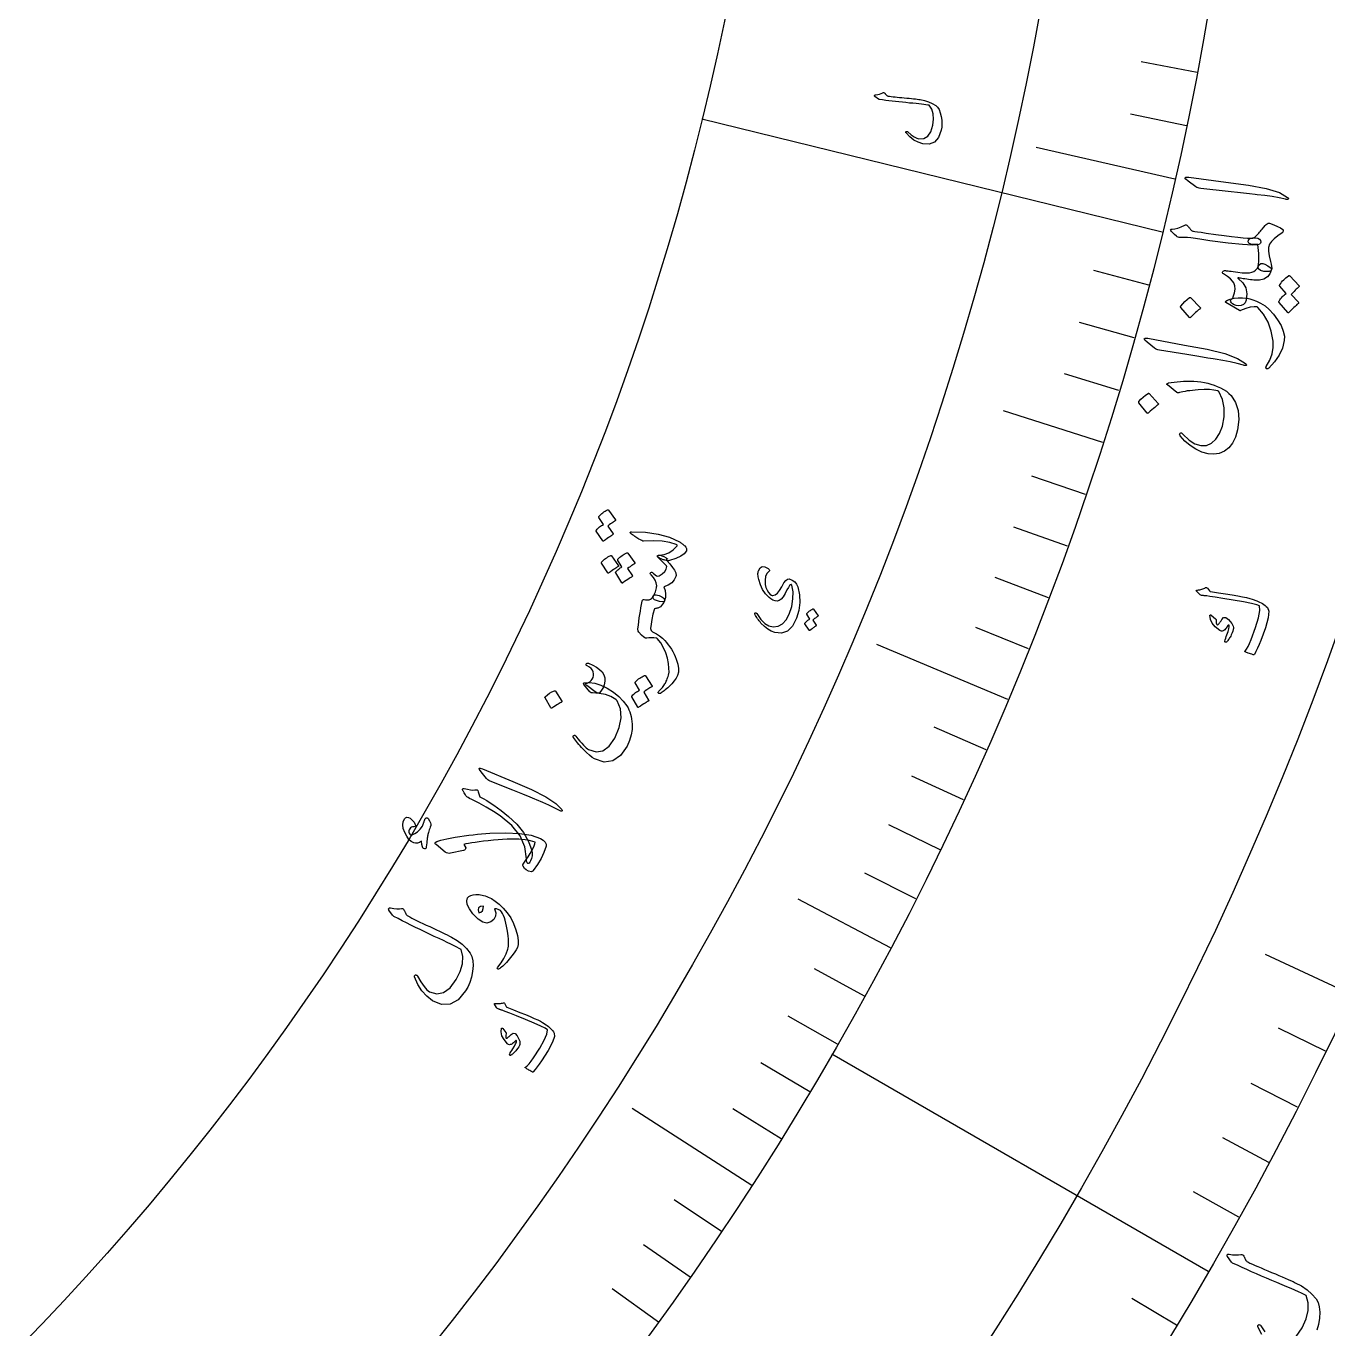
# Model space of a CAD drawing. Header units: millimetres. Extents: x -68 to 68, y -68 to 87.
# Drawn here: x 32.71 to 54.95, y -31.52 to -9.26 of the extents above; entities that cross this region are included whole.
import ezdxf

# ---------------------------------------------------------------- set-up
doc = ezdxf.new("R2010")
doc.units = ezdxf.units.MM
for name, color, linetype in [('ENGRAVE', 7, 'Continuous'), ('ENGRAVE_FINE', 8, 'Continuous'), ('TEXT', 5, 'Continuous')]:
    doc.layers.add(name, color=color, linetype=linetype)

msp = doc.modelspace()

# ---------------------------------------------------------------- linework, layer by layer
at = {"layer": 'ENGRAVE'}
for points in [[(52.1166, -12.7876), (44.25, -10.8574)], [(52.331, -11.88), (49.9613, -11.342)], [(51.1009, -16.3817), (49.404, -15.8377)], [(49.4796, -20.7711), (47.239, -19.8305)], [(47.4763, -25.0133), (45.8997, -24.1827)], [(55.3641, -25.8167), (53.8836, -25.1263)], [(52.9033, -30.5437), (46.4731, -26.8313)], [(45.1039, -29.0741), (43.0615, -27.7575)]]:
    msp.add_lwpolyline(points, dxfattribs=at)
for radius in [66.15, 66.15, 64.3781, 61.0875, 61.0875, 58.4888, 53.6625, 53.6625, 50.8275, 45.5625, 45.5625]:
    msp.add_circle((0, 0), radius, dxfattribs=at)
at = {"layer": 'ENGRAVE_FINE'}
for points in [[(52.7119, -10.0557), (51.7571, -9.8736)], [(52.5294, -10.9692), (51.5779, -10.7706)], [(51.8864, -13.6919), (50.9466, -13.4439)], [(51.6403, -14.5925), (50.705, -14.3282)], [(51.3785, -15.4892), (50.4479, -15.2086)], [(50.8077, -17.2696), (49.8874, -16.9568)], [(50.4989, -18.1529), (49.5842, -17.8241)], [(50.1745, -19.031), (49.2657, -18.6863)], [(49.8347, -19.9039), (48.9321, -19.5433)], [(49.1091, -21.6324), (48.2196, -21.2406)], [(48.7234, -22.4876), (47.8409, -22.0802)], [(48.3227, -23.3363), (47.4474, -22.9136)], [(47.9069, -24.1783), (47.0392, -23.7403)], [(47.0309, -25.841), (46.179, -25.373)], [(46.5708, -26.6613), (45.7273, -26.1783)], [(54.9051, -26.779), (54.1043, -26.3884)], [(46.0962, -27.4737), (45.2613, -26.976)], [(54.4294, -27.7331), (53.6355, -27.3286)], [(45.6072, -28.278), (44.7811, -27.7658)], [(53.9371, -28.6788), (53.1504, -28.2605)], [(44.5865, -29.8615), (43.7789, -29.3206)], [(53.4283, -29.6158), (52.649, -29.1838)], [(44.0551, -30.6401), (43.2571, -30.0851)], [(43.5098, -31.4096), (42.7217, -30.8407)], [(52.3622, -31.4624), (51.5985, -31.0035)]]:
    msp.add_lwpolyline(points, dxfattribs=at)
at = {"layer": 'TEXT'}
for points in [[(47.2101, -10.4694), (47.2061, -10.4658), (47.2036, -10.4618), (47.2025, -10.4573), (47.2029, -10.4525), (47.2048, -10.4479), (47.2082, -10.4444), (47.2131, -10.4421), (47.2195, -10.4408), (47.2567, -10.4347), (47.2894, -10.4267), (47.3176, -10.4167), (47.3414, -10.4047), (47.3497, -10.4014), (47.3584, -10.4019), (47.3675, -10.4061), (47.3768, -10.414), (47.3812, -10.4187), (47.3853, -10.4232), (47.3894, -10.4275), (47.3933, -10.4315), (47.3969, -10.4353), (47.4003, -10.4388), (47.4032, -10.4421), (47.4059, -10.445), (47.4108, -10.4502), (47.4171, -10.4544), (47.4247, -10.4579), (47.4337, -10.4604), (47.4598, -10.4643), (47.4884, -10.4682), (47.5194, -10.4721), (47.5528, -10.4759), (47.5887, -10.4797), (47.627, -10.4837), (47.6677, -10.4878), (47.7108, -10.4921), (47.7539, -10.4957), (47.7944, -10.4994), (47.8323, -10.5032), (47.8675, -10.5071), (47.9001, -10.511), (47.9303, -10.5149), (47.9581, -10.5187), (47.9835, -10.5224), (48.0579, -10.5367), (48.1266, -10.5581), (48.1897, -10.5867), (48.2471, -10.6225), (48.2789, -10.6522), (48.3052, -10.693), (48.3262, -10.7451), (48.3417, -10.8083), (48.3511, -10.8753), (48.3545, -10.9371), (48.3518, -10.9935), (48.3429, -11.0447), (48.2966, -11.1672), (48.2283, -11.2467), (48.1382, -11.283), (48.0264, -11.2765), (47.9479, -11.2512), (47.8744, -11.2118), (47.806, -11.1585), (47.7425, -11.0913), (47.739, -11.0865), (47.7373, -11.0819), (47.7372, -11.0775), (47.7389, -11.0733), (47.7417, -11.0691), (47.7448, -11.0661), (47.7483, -11.0644), (47.752, -11.0639), (47.7573, -11.0641), (47.7622, -11.0655), (47.7666, -11.0679), (47.7706, -11.0713), (47.8291, -11.1207), (47.8801, -11.1573), (47.9238, -11.181), (47.9601, -11.192), (48.0452, -11.1856), (48.1131, -11.1448), (48.1636, -11.0694), (48.1966, -10.9595), (48.2086, -10.8563), (48.2026, -10.7651), (48.1787, -10.6859), (48.1371, -10.6187), (48.1108, -10.6141), (48.08, -10.6094), (48.0447, -10.6046), (48.0047, -10.5996), (47.9601, -10.5946), (47.9108, -10.5895), (47.8566, -10.5845), (47.7977, -10.5795), (47.737, -10.5736), (47.6774, -10.5676), (47.6187, -10.5614), (47.5611, -10.555), (47.5045, -10.5483), (47.449, -10.5413), (47.3945, -10.5339), (47.3411, -10.5261), (47.2892, -10.5207), (47.2835, -10.5192), (47.2783, -10.5172), (47.2736, -10.5147), (47.2694, -10.5117)], [(52.5596, -11.9158), (52.5182, -11.8816), (52.506, -11.859), (52.5232, -11.8478), (52.5696, -11.848), (53.2018, -11.9301), (53.5897, -11.9809), (53.8952, -12.0411), (54.1182, -12.1111), (54.2586, -12.1912), (54.269, -12.2024), (54.274, -12.2114), (54.2734, -12.2181), (54.2674, -12.2226), (54.259, -12.2254), (54.2487, -12.2264), (54.2364, -12.2257), (54.2222, -12.2231), (54.1127, -12.1985), (53.9954, -12.1774), (53.8704, -12.1598), (53.7376, -12.1457), (53.703, -12.1414), (53.6095, -12.1307), (53.457, -12.1135), (53.2455, -12.0898), (52.7757, -12.0405), (52.7511, -12.0362), (52.729, -12.0298), (52.7093, -12.0214), (52.6921, -12.011)], [(52.8684, -12.8009), (53.0309, -12.8235), (53.1755, -12.8428), (53.3023, -12.8587), (53.4112, -12.8712), (53.5021, -12.8803), (53.5749, -12.886), (53.6295, -12.8883), (53.6659, -12.8872), (53.7132, -12.8842), (53.7504, -12.8902), (53.7775, -12.905), (53.7945, -12.9288), (53.8008, -12.9545), (53.7959, -12.9753), (53.78, -12.991), (53.7529, -13.0016), (53.6577, -13.0088), (53.4888, -12.9996), (53.2462, -12.974), (52.9299, -12.9317), (52.7945, -12.9109), (52.6862, -12.895), (52.605, -12.8842), (52.5509, -12.8783), (52.4285, -12.877), (52.4071, -12.8755), (52.3884, -12.8718), (52.3722, -12.8657), (52.3586, -12.8573), (52.3276, -12.8273), (52.3036, -12.804), (52.2867, -12.7874), (52.2768, -12.7773), (52.2633, -12.7584), (52.2601, -12.7446), (52.2674, -12.736), (52.2851, -12.7325), (52.3333, -12.73), (52.3858, -12.7185), (52.4425, -12.6979), (52.5033, -12.6681), (52.5153, -12.6628), (52.5262, -12.6618), (52.536, -12.6652), (52.5448, -12.6729), (52.555, -12.6842), (52.5645, -12.6949), (52.5733, -12.705), (52.5814, -12.7144), (52.5889, -12.7231), (52.5957, -12.7312), (52.6018, -12.7387), (52.6072, -12.7455), (52.6168, -12.7556), (52.6269, -12.7633), (52.6376, -12.7685), (52.649, -12.7713), (52.6745, -12.774), (52.7195, -12.7799), (52.7842, -12.7888), (52.8684, -12.8009)], [(53.5885, -12.9539), (53.5931, -12.9237), (53.6063, -12.9022), (53.628, -12.8895), (53.6583, -12.8854), (53.6732, -12.8838), (53.6889, -12.8774), (53.7054, -12.8662), (53.7227, -12.8502), (53.7323, -12.8398), (53.7429, -12.8283), (53.7547, -12.8157), (53.7675, -12.8021), (53.7811, -12.7873), (53.7951, -12.7713), (53.8096, -12.7541), (53.8246, -12.7356), (53.8525, -12.7011), (53.8757, -12.6742), (53.894, -12.6548), (53.9076, -12.6429), (53.9189, -12.6354), (53.9296, -12.6314), (53.9399, -12.6309), (53.9496, -12.6341), (54.0225, -12.6623), (54.0844, -12.6891), (54.1354, -12.7143), (54.1754, -12.738), (54.1801, -12.7428), (54.1828, -12.7491), (54.1834, -12.757), (54.182, -12.7664), (54.1788, -12.7779), (54.1752, -12.7869), (54.1711, -12.7935), (54.1667, -12.7977), (54.0923, -12.8479), (54.0318, -12.8973), (53.9851, -12.9458), (53.9521, -12.9935), (53.9349, -13.0457), (53.9315, -13.1119), (53.9419, -13.1923), (53.966, -13.2869), (53.9781, -13.3328), (53.9851, -13.3717), (53.9872, -13.4037), (53.9843, -13.4287), (53.9793, -13.4399), (53.9708, -13.4482), (53.9586, -13.4536), (53.9428, -13.4561), (53.8558, -13.4562), (53.796, -13.4423), (53.7634, -13.4143), (53.758, -13.3724), (53.7634, -13.3304), (53.7672, -13.2869), (53.7693, -13.242), (53.7696, -13.1957), (53.7681, -13.1481), (53.7645, -13.0994), (53.7588, -13.0495), (53.751, -12.9985), (53.6796, -12.9969), (53.6287, -12.9889), (53.5983, -12.9746), (53.5885, -12.9539)], [(53.1509, -13.4603), (53.1581, -13.4504), (53.1683, -13.4441), (53.1817, -13.4417), (53.198, -13.443), (53.2093, -13.4443), (53.225, -13.4462), (53.245, -13.4486), (53.2693, -13.4517), (53.2979, -13.4553), (53.3305, -13.4595), (53.3671, -13.4642), (53.4078, -13.4693), (53.4858, -13.4783), (53.5517, -13.4815), (53.6058, -13.4791), (53.6479, -13.4709), (53.6829, -13.4567), (53.7129, -13.4356), (53.7379, -13.4075), (53.758, -13.3724), (53.7784, -13.3401), (53.8037, -13.3227), (53.834, -13.3203), (53.8693, -13.3329), (53.9227, -13.3623), (53.9598, -13.3876), (53.9805, -13.4089), (53.9849, -13.4262), (53.957, -13.4982), (53.9135, -13.5517), (53.8545, -13.5869), (53.7802, -13.6036), (53.7578, -13.6045), (53.734, -13.605), (53.7089, -13.6049), (53.6824, -13.6043), (53.6545, -13.6029), (53.625, -13.6002), (53.594, -13.5962), (53.5615, -13.5911), (53.5299, -13.5857), (53.5019, -13.581), (53.4773, -13.577), (53.4563, -13.5737), (53.439, -13.5711), (53.426, -13.5691), (53.4172, -13.5676), (53.4126, -13.5667), (53.4105, -13.5663), (53.409, -13.5664), (53.4082, -13.5671), (53.4082, -13.5682), (53.409, -13.5699), (53.4109, -13.5722), (53.4137, -13.5751), (53.4176, -13.5786), (53.4952, -13.6524), (53.5432, -13.7385), (53.5615, -13.837), (53.5501, -13.9476), (53.5331, -13.9916), (53.5058, -14.0221), (53.4684, -14.0391), (53.4207, -14.0427), (53.3799, -14.037), (53.3464, -14.0272), (53.3205, -14.0133), (53.3019, -13.9954), (53.2906, -13.9764), (53.2866, -13.9592), (53.2897, -13.944), (53.3001, -13.9307), (53.3123, -13.92), (53.3215, -13.9102), (53.3278, -13.9013), (53.3313, -13.8933), (53.3526, -13.8214), (53.3612, -13.7573), (53.3569, -13.7009), (53.34, -13.6523), (53.3195, -13.6212), (53.2836, -13.5852), (53.2322, -13.5443), (53.1653, -13.4985), (53.1547, -13.4907), (53.1488, -13.4817), (53.1475, -13.4716), (53.1509, -13.4603)], [(54.1255, -13.7071), (54.1231, -13.7032), (54.1224, -13.6982), (54.1232, -13.6924), (54.1256, -13.6855), (54.1412, -13.6628), (54.1575, -13.6411), (54.1746, -13.6205), (54.1923, -13.6009), (54.2111, -13.5821), (54.2309, -13.5642), (54.2519, -13.547), (54.274, -13.5306), (54.2802, -13.5279), (54.2861, -13.5275), (54.2918, -13.5294), (54.2973, -13.5337), (54.4576, -13.7041), (54.4593, -13.7081), (54.458, -13.7131), (54.4539, -13.719), (54.4468, -13.7259), (54.4407, -13.7303), (54.4321, -13.7378), (54.4208, -13.7484), (54.4069, -13.7621), (54.3902, -13.7789), (54.3705, -13.7991), (54.3477, -13.8225), (54.3219, -13.8493), (54.4452, -13.9843), (54.4486, -13.9899), (54.4482, -13.996), (54.4441, -14.0024), (54.4361, -14.0092), (54.4292, -14.0151), (54.4188, -14.0245), (54.4048, -14.0374), (54.3871, -14.0538), (54.3659, -14.0741), (54.3408, -14.0984), (54.312, -14.1268), (54.2794, -14.1594), (54.2746, -14.1624), (54.2704, -14.1632), (54.2668, -14.1617), (54.2637, -14.158), (54.113, -13.9857), (54.1107, -13.9817), (54.11, -13.9768), (54.1108, -13.9709), (54.1133, -13.9641), (54.1256, -13.9445), (54.1388, -13.9259), (54.153, -13.9082), (54.1681, -13.8914), (54.184, -13.8755), (54.2004, -13.8603), (54.2176, -13.8461), (54.2353, -13.8326)], [(52.434, -14.0734), (52.4317, -14.0695), (52.431, -14.0647), (52.4318, -14.059), (52.4343, -14.0524), (52.4668, -14.0097), (52.503, -13.971), (52.5427, -13.9362), (52.5861, -13.9052), (52.5921, -13.9027), (52.5976, -13.9023), (52.6025, -13.9041), (52.6068, -13.908), (52.7662, -14.0749), (52.7696, -14.0805), (52.7692, -14.0863), (52.765, -14.0925), (52.7571, -14.099), (52.7502, -14.1047), (52.7398, -14.1137), (52.7257, -14.126), (52.7081, -14.1417), (52.6868, -14.161), (52.6618, -14.1843), (52.633, -14.2115), (52.6004, -14.2427), (52.5953, -14.2466), (52.5909, -14.2481), (52.5871, -14.247), (52.584, -14.2436)], [(53.9367, -15.1089), (53.9294, -15.1154), (53.9222, -15.1199), (53.9153, -15.1224), (53.9086, -15.1229), (53.9035, -15.122), (53.8988, -15.1195), (53.8945, -15.1154), (53.8908, -15.1097), (53.889, -15.1044), (53.8892, -15.0983), (53.8913, -15.0914), (53.8954, -15.0837), (53.9544, -14.9726), (53.9935, -14.8632), (54.0128, -14.7554), (54.0123, -14.6495), (53.9813, -14.4777), (53.9272, -14.3242), (53.8502, -14.1892), (53.7504, -14.0726), (53.7484, -14.0708), (53.7466, -14.0693), (53.7451, -14.068), (53.7439, -14.0669), (53.7428, -14.066), (53.7416, -14.0653), (53.7404, -14.0647), (53.7392, -14.0643), (53.6866, -14.0592), (53.6217, -14.0679), (53.5445, -14.0905), (53.4548, -14.1268), (53.4496, -14.1276), (53.4452, -14.1277), (53.4417, -14.1269), (53.4391, -14.1254), (53.2027, -13.9854), (53.1953, -13.9749), (53.2053, -13.9627), (53.2329, -13.9487), (53.2781, -13.9329), (53.3445, -13.9163), (53.4152, -13.9078), (53.4901, -13.9074), (53.5693, -13.915), (53.6128, -13.9238), (53.6656, -13.9407), (53.7277, -13.9658), (53.7991, -13.999), (53.8733, -14.0445), (53.9463, -14.107), (54.0182, -14.1867), (54.0888, -14.2835), (54.1477, -14.3836), (54.1864, -14.4762), (54.2049, -14.5612), (54.2032, -14.6384), (54.1708, -14.7671), (54.1155, -14.8886), (54.0375, -15.0026), (53.9367, -15.1089)], [(51.8594, -14.6664), (51.8198, -14.6301), (51.8089, -14.6068), (51.8266, -14.5965), (51.873, -14.5992), (52.5, -14.7144), (52.8847, -14.7856), (53.1866, -14.8617), (53.4056, -14.9434), (53.5415, -15.0308), (53.5513, -15.0425), (53.5558, -15.0518), (53.5549, -15.0585), (53.5487, -15.0627), (53.5401, -15.065), (53.5297, -15.0655), (53.5175, -15.0641), (53.5035, -15.0608), (53.3954, -15.0304), (53.2795, -15.0031), (53.1555, -14.979), (53.0236, -14.958), (52.9894, -14.9518), (52.8965, -14.9362), (52.7451, -14.911), (52.5352, -14.8762), (52.0686, -14.8022), (52.0443, -14.7966), (52.0225, -14.7891), (52.0033, -14.7797), (51.9867, -14.7684)], [(52.2249, -15.3625), (52.2729, -15.3543), (52.3226, -15.3472), (52.3739, -15.3412), (52.427, -15.3363), (52.4819, -15.333), (52.539, -15.3316), (52.5983, -15.3321), (52.6596, -15.3346), (52.7202, -15.3389), (52.7794, -15.3459), (52.8374, -15.3556), (52.8942, -15.3678), (52.9498, -15.3828), (53.0044, -15.4005), (53.0581, -15.421), (53.1108, -15.4443), (53.1647, -15.4732), (53.2131, -15.5052), (53.2558, -15.5404), (53.2929, -15.5788), (53.3687, -15.6947), (53.4124, -15.8312), (53.4236, -15.9881), (53.4023, -16.1652), (53.3682, -16.2877), (53.3196, -16.3894), (53.2566, -16.47), (53.1793, -16.5296), (53.0925, -16.5654), (52.9995, -16.5796), (52.9003, -16.5723), (52.795, -16.5436), (52.689, -16.4949), (52.5923, -16.4319), (52.5048, -16.3546), (52.4264, -16.2632), (52.4183, -16.25), (52.415, -16.2387), (52.4166, -16.2293), (52.423, -16.2216), (52.4333, -16.2159), (52.4448, -16.2169), (52.4576, -16.2248), (52.4717, -16.2394), (52.5755, -16.3386), (52.6766, -16.4032), (52.7753, -16.4333), (52.8716, -16.4285), (52.9588, -16.3921), (53.0337, -16.3253), (53.096, -16.2283), (53.1455, -16.1011), (53.1776, -15.9389), (53.1784, -15.7863), (53.1479, -15.6433), (53.0861, -15.5102), (53.0835, -15.5071), (53.0792, -15.5041), (53.073, -15.5013), (53.0652, -15.4987), (53.0018, -15.4841), (52.9254, -15.4761), (52.8359, -15.4746), (52.7333, -15.4797), (52.6811, -15.4842), (52.6323, -15.4891), (52.587, -15.4942), (52.5451, -15.4996), (52.5068, -15.5056), (52.4721, -15.5123), (52.4411, -15.5197), (52.4138, -15.5278), (52.3998, -15.5314), (52.3876, -15.5321), (52.3772, -15.53), (52.3687, -15.5252), (52.2066, -15.3971), (52.1979, -15.387), (52.1981, -15.3779), (52.2071, -15.3697), (52.2249, -15.3625)], [(51.7175, -15.7029), (51.7153, -15.699), (51.7147, -15.6941), (51.7158, -15.6885), (51.7184, -15.682), (51.7522, -15.6407), (51.7896, -15.6033), (51.8304, -15.57), (51.8747, -15.5406), (51.8808, -15.5383), (51.8863, -15.5381), (51.8911, -15.54), (51.8953, -15.5441), (52.0493, -15.7156), (52.0525, -15.7212), (52.052, -15.7271), (52.0476, -15.7331), (52.0395, -15.7393), (52.0324, -15.7447), (52.0217, -15.7533), (52.0073, -15.7651), (51.9892, -15.7801), (51.9673, -15.7986), (51.9416, -15.821), (51.9119, -15.8471), (51.8784, -15.877), (51.8732, -15.8808), (51.8687, -15.8821), (51.865, -15.8809), (51.862, -15.8773)], [(42.4899, -17.661), (42.4884, -17.6573), (42.4883, -17.6531), (42.4897, -17.6482), (42.4926, -17.6428), (42.5088, -17.6257), (42.5255, -17.6097), (42.5427, -17.5945), (42.5605, -17.5804), (42.5789, -17.5671), (42.5983, -17.5546), (42.6186, -17.543), (42.6397, -17.5321), (42.6454, -17.5307), (42.6506, -17.5312), (42.6553, -17.5336), (42.6596, -17.5379), (42.7792, -17.7035), (42.7802, -17.7071), (42.7786, -17.7111), (42.7743, -17.7156), (42.7673, -17.7204), (42.7615, -17.7233), (42.7531, -17.7285), (42.7421, -17.7359), (42.7284, -17.7456), (42.7119, -17.7575), (42.6924, -17.7719), (42.6699, -17.7886), (42.6443, -17.8076), (42.7359, -17.9383), (42.7382, -17.9436), (42.7371, -17.9486), (42.7328, -17.9535), (42.7251, -17.9582), (42.7184, -17.9622), (42.7082, -17.9687), (42.6945, -17.9777), (42.6773, -17.9892), (42.6564, -18.0034), (42.6318, -18.0205), (42.6034, -18.0406), (42.5713, -18.0637), (42.5668, -18.0656), (42.563, -18.0656), (42.56, -18.0639), (42.5578, -18.0604), (42.4468, -17.8945), (42.4452, -17.8908), (42.4451, -17.8865), (42.4466, -17.8817), (42.4495, -17.8762), (42.4625, -17.8614), (42.4761, -17.8475), (42.4905, -17.8345), (42.5056, -17.8223), (42.5213, -17.811), (42.5374, -17.8005), (42.5539, -17.7908), (42.5709, -17.7818)], [(43.0493, -17.9057), (43.2904, -17.9135), (43.5077, -17.9445), (43.7014, -17.9993), (43.8712, -18.0782), (43.8824, -18.0845), (43.8938, -18.0916), (43.9053, -18.0995), (43.9169, -18.1083), (43.9284, -18.1176), (43.9396, -18.1273), (43.9506, -18.1374), (43.9612, -18.1478), (43.9786, -18.1686), (43.9887, -18.189), (43.9916, -18.209), (43.9872, -18.2284), (43.9523, -18.2796), (43.8927, -18.3246), (43.8085, -18.3631), (43.6995, -18.3952), (43.6835, -18.3987), (43.6644, -18.3991), (43.6423, -18.3963), (43.6172, -18.3904), (43.6053, -18.3865), (43.5935, -18.3826), (43.582, -18.3785), (43.5706, -18.3744), (43.5594, -18.3701), (43.5486, -18.3655), (43.5381, -18.3605), (43.5278, -18.3552), (43.5106, -18.3445), (43.4993, -18.3345), (43.494, -18.3251), (43.4946, -18.3163), (43.4977, -18.3125), (43.5036, -18.3096), (43.5123, -18.3075), (43.5236, -18.3062), (43.6085, -18.295), (43.688, -18.2646), (43.7621, -18.215), (43.8308, -18.1461), (43.8325, -18.1403), (43.8305, -18.1348), (43.8246, -18.1296), (43.8149, -18.1246), (43.704, -18.0896), (43.5741, -18.0683), (43.4252, -18.0605), (43.2574, -18.0661), (43.2457, -18.0638), (43.2278, -18.0568), (43.2039, -18.0451), (43.1739, -18.0288), (43.1568, -18.0188), (43.1395, -18.008), (43.1221, -17.9964), (43.1047, -17.9839), (43.0872, -17.971), (43.0699, -17.9581), (43.0528, -17.9451), (43.0359, -17.932), (43.0319, -17.9285), (43.0297, -17.9245), (43.0293, -17.92), (43.0306, -17.9151), (43.033, -17.9114), (43.037, -17.9086), (43.0424, -17.9067), (43.0493, -17.9057)], [(42.5361, -18.4416), (42.5345, -18.4379), (42.5345, -18.4336), (42.536, -18.4288), (42.539, -18.4233), (42.5555, -18.4064), (42.5725, -18.3904), (42.5901, -18.3754), (42.6081, -18.3614), (42.6268, -18.3482), (42.6464, -18.3359), (42.6669, -18.3245), (42.6883, -18.3138), (42.6952, -18.3119), (42.7009, -18.3119), (42.7055, -18.3139), (42.709, -18.3178), (42.8258, -18.4859), (42.8271, -18.4908), (42.8253, -18.4956), (42.8205, -18.5003), (42.8126, -18.5049), (42.8059, -18.5089), (42.7956, -18.5154), (42.7818, -18.5243), (42.7644, -18.5357), (42.7433, -18.5498), (42.7185, -18.5668), (42.6898, -18.5868), (42.6574, -18.6098), (42.6524, -18.6125), (42.6484, -18.6132), (42.6453, -18.6118), (42.643, -18.6084)], [(42.8159, -18.3932), (42.8144, -18.3894), (42.8144, -18.3851), (42.8159, -18.3802), (42.8189, -18.3748), (42.8354, -18.3577), (42.8524, -18.3415), (42.8699, -18.3264), (42.8879, -18.3122), (42.9066, -18.2989), (42.9262, -18.2864), (42.9467, -18.2748), (42.9681, -18.264), (42.9738, -18.2626), (42.979, -18.2631), (42.9837, -18.2656), (42.9879, -18.27), (43.1051, -18.4382), (43.106, -18.4419), (43.1043, -18.4459), (43.0999, -18.4504), (43.0928, -18.4552), (43.0881, -18.4584), (43.0807, -18.4633), (43.0706, -18.47), (43.0579, -18.4786), (43.0427, -18.489), (43.0252, -18.5013), (43.0052, -18.5154), (42.9829, -18.5315), (43.0689, -18.6553), (43.0702, -18.6602), (43.0684, -18.665), (43.0636, -18.6697), (43.0556, -18.6743), (43.0489, -18.6784), (43.0386, -18.6849), (43.0247, -18.6939), (43.0073, -18.7054), (42.9861, -18.7196), (42.9612, -18.7367), (42.9325, -18.7569), (42.8999, -18.7799), (42.8953, -18.7818), (42.8916, -18.7819), (42.8886, -18.7801), (42.8864, -18.7765), (42.7799, -18.609), (42.7784, -18.6052), (42.7784, -18.6009), (42.78, -18.596), (42.783, -18.5906), (42.7947, -18.5785), (42.8067, -18.5667), (42.8191, -18.5552), (42.8318, -18.544), (42.8449, -18.5333), (42.8586, -18.5232), (42.8727, -18.5138), (42.8872, -18.5051)], [(43.5053, -18.3085), (43.537, -18.3069), (43.5702, -18.3134), (43.605, -18.328), (43.6413, -18.3508), (43.6552, -18.3614), (43.6622, -18.3689), (43.6626, -18.3732), (43.6562, -18.3744), (43.6455, -18.3748), (43.6402, -18.377), (43.6403, -18.3813), (43.6457, -18.3875), (43.7064, -18.4551), (43.7531, -18.5139), (43.7858, -18.5637), (43.8046, -18.6045), (43.8099, -18.621), (43.8124, -18.6373), (43.8123, -18.6534), (43.8094, -18.6692), (43.7817, -18.7278), (43.7377, -18.7772), (43.6774, -18.8173), (43.6008, -18.8481), (43.623, -18.9108), (43.6325, -18.9717), (43.6295, -19.0306), (43.6138, -19.0874), (43.6, -19.0988), (43.5722, -19.1013), (43.5306, -19.0948), (43.4751, -19.0794), (43.4442, -19.0654), (43.4257, -19.0483), (43.4194, -19.0282), (43.4253, -19.0049), (43.4385, -18.979), (43.4498, -18.9539), (43.4593, -18.9298), (43.467, -18.9066), (43.4729, -18.8845), (43.4772, -18.8637), (43.4798, -18.8443), (43.4807, -18.8262), (43.4736, -18.7765), (43.4554, -18.729), (43.4264, -18.6838), (43.3864, -18.6407), (43.375, -18.629), (43.3698, -18.6186), (43.3708, -18.6097), (43.378, -18.6023), (43.3889, -18.597), (43.3997, -18.5966), (43.4106, -18.6013), (43.4216, -18.611), (43.4518, -18.6383), (43.4784, -18.6553), (43.5014, -18.662), (43.5206, -18.6584), (43.5766, -18.6221), (43.6172, -18.5836), (43.6426, -18.5429), (43.6527, -18.5001), (43.652, -18.497), (43.6502, -18.4928), (43.6474, -18.4875), (43.6434, -18.4812), (43.6322, -18.4685), (43.6042, -18.4403), (43.5595, -18.3967), (43.498, -18.3376), (43.4957, -18.3348), (43.494, -18.331), (43.4931, -18.3262), (43.4928, -18.3206), (43.4941, -18.3163), (43.4967, -18.3129), (43.5004, -18.3103), (43.5053, -18.3085)], [(45.3966, -18.5809), (45.3627, -18.6201), (45.3412, -18.6706), (45.3321, -18.7324), (45.3354, -18.8055), (45.3465, -18.8557), (45.3656, -18.9017), (45.3926, -18.9433), (45.4275, -18.9807), (45.4353, -18.9863), (45.4442, -18.9902), (45.4542, -18.9925), (45.4653, -18.9932), (45.5047, -18.9834), (45.543, -18.9553), (45.5802, -18.9089), (45.6163, -18.8442), (45.6511, -18.78), (45.6841, -18.7365), (45.7153, -18.7138), (45.7449, -18.7118), (45.7969, -18.7316), (45.8386, -18.7605), (45.8699, -18.7987), (45.8908, -18.8462), (45.9188, -18.9816), (45.9247, -19.1162), (45.9085, -19.2501), (45.8702, -19.383), (45.8021, -19.5171), (45.7171, -19.6027), (45.6153, -19.6398), (45.4969, -19.6285), (45.439, -19.6058), (45.3807, -19.5709), (45.3218, -19.5236), (45.2623, -19.4641), (45.2467, -19.4456), (45.2318, -19.4272), (45.2177, -19.4087), (45.2045, -19.3903), (45.192, -19.3719), (45.1802, -19.3532), (45.1691, -19.3343), (45.1587, -19.3152), (45.1551, -19.3058), (45.155, -19.2988), (45.1584, -19.294), (45.1655, -19.2917), (45.1728, -19.2918), (45.1794, -19.2939), (45.1852, -19.2979), (45.1901, -19.3038), (45.2583, -19.4012), (45.3273, -19.4713), (45.3973, -19.514), (45.4682, -19.5293), (45.555, -19.5175), (45.6297, -19.4774), (45.6924, -19.4091), (45.7428, -19.3125), (45.7867, -19.18), (45.8088, -19.0535), (45.8093, -18.9331), (45.7882, -18.819), (45.7855, -18.8116), (45.7814, -18.8075), (45.7759, -18.8068), (45.7691, -18.8095), (45.7521, -18.8248), (45.7307, -18.8546), (45.705, -18.899), (45.6748, -18.9579), (45.6415, -19.0167), (45.6075, -19.058), (45.573, -19.0818), (45.5379, -19.0882), (45.502, -19.0829), (45.467, -19.0709), (45.433, -19.0523), (45.3999, -19.027), (45.34, -18.9651), (45.2909, -18.8936), (45.2525, -18.8125), (45.2248, -18.7219), (45.2191, -18.6985), (45.2148, -18.6763), (45.2121, -18.6554), (45.2109, -18.6358), (45.2112, -18.6175), (45.2127, -18.6005), (45.2155, -18.5849), (45.2196, -18.5706), (45.2466, -18.5192), (45.2835, -18.4961), (45.3305, -18.5012), (45.3876, -18.5345), (45.4012, -18.5477), (45.4073, -18.5598), (45.4058, -18.5709), (45.3966, -18.5809)], [(52.7185, -18.9014), (52.7386, -18.8987), (52.7578, -18.8953), (52.7764, -18.8912), (52.7942, -18.8865), (52.8113, -18.8808), (52.8277, -18.8743), (52.8434, -18.8669), (52.8584, -18.8586), (52.8661, -18.8561), (52.8737, -18.857), (52.8811, -18.8614), (52.8885, -18.8693), (52.9258, -18.9142), (52.93, -18.9188), (52.9336, -18.9223), (52.9368, -18.9247), (52.9394, -18.9261), (53.0766, -18.9462), (53.2003, -18.9651), (53.3105, -18.9829), (53.4072, -18.9995), (53.4902, -19.0151), (53.5595, -19.0297), (53.6149, -19.0434), (53.6566, -19.0562), (53.734, -19.0837), (53.758, -19.0938), (53.7818, -19.1051), (53.8052, -19.1177), (53.8282, -19.1315), (53.851, -19.1466), (53.8733, -19.1631), (53.8952, -19.181), (53.9167, -19.2004), (53.9371, -19.2615), (53.9247, -19.3759), (53.8793, -19.5434), (53.8003, -19.7638), (53.7727, -19.8315), (53.7453, -19.8935), (53.7182, -19.9498), (53.6914, -20.0003), (53.6875, -20.0043), (53.6832, -20.0066), (53.6784, -20.0072), (53.6731, -20.006), (53.6485, -19.9985), (53.6262, -19.9915), (53.6061, -19.985), (53.5884, -19.9789), (53.5727, -19.9734), (53.5588, -19.9682), (53.5469, -19.9633), (53.5368, -19.9588), (53.5313, -19.956), (53.5288, -19.9527), (53.5294, -19.949), (53.5331, -19.9449), (53.5579, -19.9122), (53.5836, -19.8678), (53.6104, -19.8116), (53.638, -19.7436), (53.7132, -19.5378), (53.7618, -19.3732), (53.7841, -19.2498), (53.7805, -19.168), (53.7324, -19.1509), (53.6416, -19.1296), (53.5081, -19.1038), (53.3318, -19.0735), (53.155, -19.0443), (53.021, -19.0226), (52.93, -19.0085), (52.8819, -19.0021), (52.8686, -19.0007), (52.8561, -18.9994), (52.8445, -18.9982), (52.8338, -18.9971), (52.824, -18.9961), (52.8153, -18.9952), (52.8076, -18.9946), (52.801, -18.9941), (52.7869, -18.9921), (52.7743, -18.9879), (52.763, -18.9817), (52.7532, -18.9734), (52.7039, -18.9224), (52.7007, -18.9185), (52.699, -18.9149), (52.6987, -18.9116), (52.6999, -18.9087), (52.7032, -18.9057), (52.7075, -18.9035), (52.7126, -18.9021), (52.7185, -18.9014)], [(43.6157, -19.0832), (43.5997, -19.1157), (43.5824, -19.1435), (43.5636, -19.1666), (43.5435, -19.185), (43.5333, -19.1927), (43.5223, -19.1993), (43.5105, -19.2047), (43.498, -19.209), (43.4848, -19.2126), (43.4712, -19.2158), (43.4572, -19.2186), (43.4426, -19.2211), (43.4167, -19.3147), (43.397, -19.4024), (43.3836, -19.4841), (43.3764, -19.5599), (43.3779, -19.5771), (43.384, -19.5917), (43.3947, -19.6037), (43.4101, -19.613), (43.4746, -19.6485), (43.5311, -19.6855), (43.5797, -19.724), (43.6204, -19.764), (43.6504, -19.7991), (43.6789, -19.8356), (43.7058, -19.8734), (43.7311, -19.9127), (43.7547, -19.9532), (43.7765, -19.9951), (43.7963, -20.0383), (43.8143, -20.0827), (43.8412, -20.1656), (43.8537, -20.2391), (43.8519, -20.3033), (43.8359, -20.3579), (43.8104, -20.4056), (43.7783, -20.4532), (43.7396, -20.5005), (43.6943, -20.5476), (43.6702, -20.5697), (43.6476, -20.5896), (43.6266, -20.6073), (43.607, -20.6227), (43.589, -20.6362), (43.5727, -20.6479), (43.558, -20.6577), (43.5449, -20.6657), (43.5351, -20.6696), (43.5262, -20.6704), (43.5182, -20.6681), (43.511, -20.6625), (43.5064, -20.6552), (43.5062, -20.6473), (43.5103, -20.639), (43.5188, -20.6301), (43.5529, -20.5957), (43.5813, -20.5634), (43.6039, -20.5333), (43.6207, -20.5052), (43.6287, -20.4903), (43.6365, -20.4743), (43.6443, -20.457), (43.652, -20.4386), (43.6595, -20.419), (43.667, -20.3983), (43.6744, -20.3764), (43.6817, -20.3533), (43.6907, -20.3015), (43.6906, -20.2364), (43.6814, -20.1583), (43.663, -20.0671), (43.6349, -19.9728), (43.5967, -19.8852), (43.5484, -19.8044), (43.49, -19.7304), (43.4876, -19.7274), (43.4847, -19.7255), (43.4814, -19.7246), (43.4775, -19.7247), (43.4315, -19.7181), (43.3886, -19.7161), (43.3485, -19.7185), (43.3115, -19.7254), (43.2908, -19.7226), (43.2611, -19.7037), (43.2224, -19.6687), (43.1746, -19.6176), (43.1665, -19.6052), (43.1612, -19.5919), (43.1588, -19.5778), (43.1594, -19.5627), (43.1669, -19.4999), (43.1749, -19.4381), (43.1831, -19.3776), (43.1918, -19.3181), (43.201, -19.2597), (43.211, -19.2019), (43.222, -19.1449), (43.2337, -19.0886), (43.2379, -19.0757), (43.2445, -19.067), (43.2536, -19.0626), (43.2653, -19.0624), (43.2891, -19.0679), (43.3117, -19.0704), (43.3332, -19.0698), (43.3535, -19.0662), (43.3721, -19.0579), (43.3906, -19.0443), (43.409, -19.0252), (43.4272, -19.0007), (43.4387, -18.9898), (43.454, -18.9836), (43.4732, -18.9823), (43.4961, -18.9857), (43.5204, -18.9929), (43.5436, -19.0027), (43.5656, -19.0151), (43.5865, -19.0302), (43.6027, -19.0454), (43.613, -19.0594), (43.6173, -19.072), (43.6157, -19.0832)], [(46.0448, -19.3141), (46.0438, -19.3116), (46.0437, -19.3086), (46.0447, -19.3053), (46.0467, -19.3015), (46.0578, -19.2896), (46.0692, -19.2784), (46.081, -19.2679), (46.093, -19.258), (46.1056, -19.2487), (46.1187, -19.24), (46.1324, -19.2318), (46.1468, -19.2242), (46.1506, -19.2232), (46.1541, -19.2235), (46.1572, -19.2251), (46.16, -19.228), (46.2382, -19.3414), (46.2389, -19.3438), (46.2377, -19.3466), (46.2348, -19.3497), (46.23, -19.3531), (46.2261, -19.3551), (46.2204, -19.3587), (46.213, -19.3639), (46.2037, -19.3706), (46.1925, -19.379), (46.1792, -19.389), (46.164, -19.4007), (46.1466, -19.414), (46.2066, -19.5033), (46.2081, -19.5068), (46.2073, -19.5103), (46.2044, -19.5137), (46.1991, -19.517), (46.1946, -19.5198), (46.1877, -19.5244), (46.1785, -19.5307), (46.1668, -19.5387), (46.1527, -19.5486), (46.136, -19.5606), (46.1168, -19.5747), (46.095, -19.5909), (46.0919, -19.5922), (46.0894, -19.5923), (46.0874, -19.5911), (46.086, -19.5887), (46.0132, -19.4754), (46.0122, -19.4728), (46.0122, -19.4699), (46.0132, -19.4666), (46.0152, -19.4628), (46.0241, -19.4525), (46.0334, -19.4427), (46.0432, -19.4336), (46.0534, -19.4252), (46.0641, -19.4172), (46.075, -19.4099), (46.0862, -19.403), (46.0977, -19.3967)], [(52.9334, -19.3323), (52.9349, -19.3296), (52.937, -19.3275), (52.9397, -19.326), (52.9431, -19.3253), (52.9458, -19.3256), (52.9485, -19.3264), (52.9513, -19.3276), (52.9542, -19.3293), (53.0257, -19.3925), (53.0327, -19.3996), (53.0376, -19.4062), (53.0405, -19.4122), (53.0414, -19.4178), (53.0399, -19.4394), (53.0411, -19.4588), (53.0452, -19.4759), (53.0522, -19.4907), (53.0571, -19.495), (53.0643, -19.4943), (53.0737, -19.4887), (53.0854, -19.4781), (53.0916, -19.4705), (53.0978, -19.4625), (53.1039, -19.4542), (53.1098, -19.4455), (53.1158, -19.4363), (53.1217, -19.4265), (53.1276, -19.4162), (53.1334, -19.4054), (53.1645, -19.3718), (53.2033, -19.3715), (53.2498, -19.4046), (53.3039, -19.4712), (53.3183, -19.4958), (53.3282, -19.5183), (53.3338, -19.5388), (53.3349, -19.5572), (53.3322, -19.576), (53.3248, -19.6007), (53.3128, -19.6312), (53.2961, -19.6676), (53.2872, -19.686), (53.2781, -19.7032), (53.2687, -19.7192), (53.2591, -19.734), (53.2495, -19.7478), (53.2403, -19.7605), (53.2315, -19.7722), (53.223, -19.783), (53.216, -19.789), (53.2092, -19.7926), (53.2026, -19.7938), (53.1962, -19.7926), (53.1903, -19.7894), (53.187, -19.7848), (53.1862, -19.7789), (53.1878, -19.7717), (53.1945, -19.7494), (53.2024, -19.7242), (53.2115, -19.6961), (53.222, -19.6651), (53.2414, -19.6074), (53.2544, -19.5615), (53.2609, -19.5274), (53.2611, -19.5053), (53.2602, -19.5021), (53.2582, -19.4998), (53.2552, -19.4985), (53.2513, -19.4981), (53.2485, -19.4987), (53.2455, -19.5005), (53.2423, -19.5035), (53.2388, -19.5078), (53.2111, -19.5491), (53.1986, -19.5661), (53.1856, -19.5797), (53.172, -19.59), (53.1578, -19.597), (53.1424, -19.6017), (53.1281, -19.6025), (53.1147, -19.5994), (53.1022, -19.5925), (53.0239, -19.5312), (52.9696, -19.4675), (52.9395, -19.4012), (52.9334, -19.3323)], [(42.2769, -20.1645), (42.2832, -20.1552), (42.2914, -20.15), (42.3015, -20.1488), (42.3134, -20.1517), (42.3874, -20.1817), (42.4509, -20.2165), (42.5039, -20.2561), (42.5464, -20.3006), (42.5765, -20.3495), (42.5927, -20.4025), (42.5947, -20.4597), (42.5827, -20.5209), (42.5688, -20.5613), (42.5504, -20.5969), (42.5277, -20.6279), (42.5005, -20.6541), (42.4863, -20.6609), (42.4693, -20.6606), (42.4494, -20.6532), (42.4267, -20.6386), (42.2853, -20.5319), (42.2747, -20.5237), (42.2675, -20.5162), (42.2638, -20.5095), (42.2635, -20.5035), (42.2663, -20.4984), (42.2718, -20.4943), (42.28, -20.4911), (42.2909, -20.489), (42.3159, -20.482), (42.3389, -20.4686), (42.3598, -20.4488), (42.3788, -20.4227), (42.3934, -20.393), (42.4013, -20.3627), (42.4026, -20.3317), (42.3971, -20.3), (42.3837, -20.2685), (42.362, -20.241), (42.3321, -20.2174), (42.294, -20.1977), (42.2829, -20.1909), (42.2763, -20.183), (42.2743, -20.1742), (42.2769, -20.1645)], [(43.1136, -20.4866), (43.1123, -20.4828), (43.1125, -20.4784), (43.1142, -20.4735), (43.1174, -20.468), (43.1348, -20.451), (43.1526, -20.4351), (43.1709, -20.4201), (43.1897, -20.4062), (43.2091, -20.3932), (43.2294, -20.3811), (43.2505, -20.3698), (43.2724, -20.3594), (43.2782, -20.3581), (43.2834, -20.3588), (43.288, -20.3615), (43.292, -20.3661), (43.4016, -20.541), (43.4023, -20.5448), (43.4004, -20.5489), (43.3958, -20.5533), (43.3885, -20.558), (43.3825, -20.5608), (43.3737, -20.5658), (43.3622, -20.573), (43.3478, -20.5825), (43.3304, -20.5942), (43.3099, -20.6082), (43.2862, -20.6246), (43.2593, -20.6433), (43.3429, -20.7812), (43.3448, -20.7867), (43.3435, -20.7919), (43.3388, -20.7967), (43.3307, -20.8013), (43.3238, -20.8052), (43.3131, -20.8115), (43.2988, -20.8203), (43.2807, -20.8315), (43.2588, -20.8453), (43.233, -20.862), (43.2032, -20.8817), (43.1694, -20.9043), (43.1647, -20.906), (43.1609, -20.906), (43.158, -20.9041), (43.156, -20.9004), (43.0552, -20.7255), (43.0538, -20.7216), (43.054, -20.7172), (43.0558, -20.7123), (43.0591, -20.7068), (43.0731, -20.692), (43.0877, -20.6782), (43.103, -20.6653), (43.119, -20.6533), (43.1354, -20.6423), (43.1523, -20.632), (43.1695, -20.6226), (43.1872, -20.614)], [(41.5731, -20.7416), (41.5718, -20.7378), (41.572, -20.7335), (41.5738, -20.7287), (41.577, -20.7234), (41.6126, -20.6923), (41.6507, -20.6651), (41.6912, -20.642), (41.7342, -20.6228), (41.7398, -20.6217), (41.7446, -20.6223), (41.7485, -20.6247), (41.7516, -20.6289), (41.8601, -20.8012), (41.862, -20.8066), (41.8606, -20.8117), (41.856, -20.8163), (41.8479, -20.8205), (41.841, -20.8242), (41.8304, -20.8301), (41.8161, -20.8383), (41.7981, -20.8488), (41.7763, -20.8618), (41.7505, -20.8775), (41.7208, -20.896), (41.6872, -20.9172), (41.6821, -20.9197), (41.678, -20.9202), (41.6749, -20.9187), (41.6729, -20.9151)], [(42.6356, -20.5795), (42.7413, -20.6459), (42.8327, -20.7182), (42.9098, -20.7965), (42.9724, -20.8809), (42.9905, -20.913), (43.0067, -20.9469), (43.0209, -20.9825), (43.033, -21.02), (43.0431, -21.0594), (43.051, -21.1009), (43.0568, -21.1444), (43.0604, -21.19), (43.0588, -21.2834), (43.0438, -21.3771), (43.0154, -21.4711), (42.9735, -21.5653), (42.862, -21.7293), (42.7316, -21.8204), (42.5829, -21.8387), (42.4161, -21.7845), (42.3765, -21.7599), (42.3309, -21.7239), (42.2793, -21.6764), (42.2217, -21.6174), (42.1966, -21.5904), (42.1729, -21.5641), (42.1506, -21.5385), (42.1297, -21.5137), (42.11, -21.4895), (42.0915, -21.4659), (42.0741, -21.4429), (42.0578, -21.4205), (42.0543, -21.4142), (42.0528, -21.4077), (42.0534, -21.4009), (42.056, -21.3939), (42.0591, -21.3894), (42.0632, -21.386), (42.0683, -21.3838), (42.0745, -21.3828), (42.0802, -21.3828), (42.0862, -21.3849), (42.0924, -21.389), (42.0989, -21.3952), (42.1351, -21.4402), (42.1686, -21.4808), (42.1994, -21.5167), (42.2275, -21.5482), (42.2533, -21.5749), (42.2769, -21.5966), (42.2984, -21.6134), (42.3178, -21.6253), (42.4457, -21.6661), (42.5627, -21.6471), (42.6686, -21.568), (42.7632, -21.4286), (42.8393, -21.2495), (42.8714, -21.0834), (42.8599, -20.9308), (42.8047, -20.7917), (42.8014, -20.7864), (42.7967, -20.7808), (42.7905, -20.7748), (42.783, -20.7684), (42.6986, -20.7212), (42.6039, -20.6872), (42.499, -20.6663), (42.3839, -20.6585), (42.3711, -20.6581), (42.3591, -20.6546), (42.348, -20.6481), (42.3377, -20.6385), (42.236, -20.513), (42.2288, -20.503), (42.2269, -20.4952), (42.2302, -20.4897), (42.2387, -20.4865), (42.3258, -20.4798), (42.421, -20.493), (42.5243, -20.5263), (42.6356, -20.5795)], [(40.4804, -22.0075), (40.4534, -21.9686), (40.4485, -21.9464), (40.4658, -21.941), (40.5051, -21.9524), (41.0223, -22.1735), (41.3396, -22.3096), (41.5846, -22.4339), (41.7572, -22.5467), (41.8572, -22.6484), (41.8634, -22.6604), (41.8654, -22.6692), (41.8633, -22.6748), (41.8572, -22.6772), (41.8493, -22.6776), (41.8403, -22.676), (41.8301, -22.6724), (41.8186, -22.6668), (41.7315, -22.6196), (41.637, -22.5736), (41.5351, -22.5288), (41.4256, -22.485), (41.3973, -22.4731), (41.3205, -22.4415), (41.1951, -22.3904), (41.0212, -22.3195), (40.6341, -22.1651), (40.6142, -22.1555), (40.5969, -22.1448), (40.5822, -22.133), (40.5701, -22.12)], [(41.3452, -23.3524), (41.3537, -23.3986), (41.3533, -23.4436), (41.3442, -23.4872), (41.3262, -23.5295), (41.312, -23.5516), (41.299, -23.5657), (41.2872, -23.572), (41.2767, -23.5702), (41.2672, -23.5609), (41.2607, -23.5452), (41.2571, -23.5233), (41.2564, -23.4951), (41.2303, -23.2894), (41.1465, -23.0983), (41.0054, -22.9219), (40.8073, -22.7599), (40.6898, -22.6823), (40.5696, -22.6099), (40.4468, -22.5429), (40.3214, -22.4812), (40.285, -22.4633), (40.2571, -22.4473), (40.2377, -22.4331), (40.2268, -22.4208), (40.2144, -22.4007), (40.2034, -22.3829), (40.1937, -22.3674), (40.1853, -22.3543), (40.1783, -22.3434), (40.1727, -22.3346), (40.1686, -22.3278), (40.166, -22.3232), (40.1636, -22.3155), (40.1629, -22.3087), (40.164, -22.303), (40.1668, -22.2982), (40.1725, -22.2934), (40.1782, -22.2905), (40.1839, -22.2895), (40.1894, -22.2904), (40.2504, -22.3051), (40.3011, -22.314), (40.3416, -22.3173), (40.3719, -22.3149), (40.3938, -22.3124), (40.4113, -22.3168), (40.4243, -22.3281), (40.433, -22.3461), (40.4606, -22.4331), (40.5182, -22.4638), (40.5767, -22.4978), (40.6362, -22.535), (40.6966, -22.5755), (40.7582, -22.6193), (40.8211, -22.6663), (40.8854, -22.7164), (40.9509, -22.7698), (41.0916, -22.9028), (41.2043, -23.0442), (41.2889, -23.1941), (41.3452, -23.3524)], [(39.6217, -22.9215), (39.612, -22.9493), (39.6031, -22.9752), (39.595, -22.9991), (39.5877, -23.0211), (39.5814, -23.041), (39.5762, -23.059), (39.5722, -23.0749), (39.5695, -23.0888), (39.5671, -23.1031), (39.5645, -23.1205), (39.5615, -23.141), (39.5583, -23.1645), (39.5548, -23.1912), (39.5513, -23.221), (39.5478, -23.254), (39.5441, -23.2902), (39.5412, -23.3042), (39.5353, -23.3141), (39.5265, -23.32), (39.5148, -23.322), (39.4931, -23.3145), (39.4772, -23.2901), (39.4669, -23.2488), (39.4622, -23.1905), (39.4252, -23.2112), (39.3911, -23.2233), (39.3602, -23.2269), (39.3322, -23.2219), (39.288, -23.1981), (39.2472, -23.1602), (39.2096, -23.1083), (39.1753, -23.0424), (39.1504, -22.9733), (39.1412, -22.912), (39.1475, -22.8583), (39.1696, -22.8122), (39.1903, -22.7914), (39.2134, -22.7824), (39.2388, -22.7853), (39.2667, -22.8), (39.2936, -22.8213), (39.3164, -22.8441), (39.335, -22.8684), (39.3495, -22.894), (39.3575, -22.9159), (39.3573, -22.9317), (39.3491, -22.9416), (39.3327, -22.9455), (39.3104, -22.9478), (39.2911, -22.9544), (39.275, -22.9654), (39.2619, -22.9807), (39.2513, -22.9987), (39.246, -23.0168), (39.2459, -23.0351), (39.2509, -23.0536), (39.2603, -23.0704), (39.2721, -23.0807), (39.2865, -23.0845), (39.3033, -23.0818), (39.351, -23.0624), (39.396, -23.031), (39.4382, -22.9879), (39.4777, -22.9328), (39.4805, -22.9276), (39.4832, -22.9216), (39.4859, -22.9148), (39.4886, -22.9071), (39.4914, -22.8988), (39.4944, -22.8897), (39.4977, -22.88), (39.5011, -22.8696), (39.505, -22.8585), (39.5085, -22.8483), (39.5115, -22.8392), (39.5141, -22.8312), (39.5165, -22.8241), (39.5188, -22.8179), (39.5211, -22.8127), (39.5233, -22.8084), (39.5287, -22.801), (39.5351, -22.796), (39.5423, -22.7935), (39.5504, -22.7934), (39.5576, -22.7945), (39.5638, -22.7966), (39.569, -22.7998), (39.5733, -22.804), (39.5985, -22.8433), (39.615, -22.876), (39.6227, -22.9021), (39.6217, -22.9215)], [(41.1991, -23.5816), (41.2443, -23.5163), (41.2839, -23.4565), (41.3179, -23.402), (41.3462, -23.3529), (41.3691, -23.3092), (41.3869, -23.2709), (41.3994, -23.2378), (41.4068, -23.2102), (41.2853, -23.1751), (41.1254, -23.158), (40.9273, -23.1584), (40.691, -23.1757), (40.6026, -23.1847), (40.5212, -23.1936), (40.4469, -23.2024), (40.3796, -23.2113), (40.3194, -23.2203), (40.2666, -23.2295), (40.2209, -23.2389), (40.1826, -23.2486), (40.2171, -23.3076), (40.2161, -23.3236), (40.2099, -23.336), (40.1986, -23.3447), (40.1821, -23.3497), (39.9578, -23.3985), (39.9332, -23.4006), (39.9099, -23.3977), (39.8879, -23.3897), (39.8673, -23.3766), (39.7114, -23.2491), (39.7008, -23.2395), (39.6944, -23.2307), (39.6921, -23.2227), (39.694, -23.2156), (39.7234, -23.1944), (39.79, -23.1723), (39.894, -23.149), (40.0352, -23.1245), (40.1146, -23.1118), (40.1926, -23.1003), (40.269, -23.0898), (40.344, -23.0804), (40.4174, -23.0722), (40.4893, -23.0651), (40.5597, -23.0591), (40.6286, -23.0542), (40.9032, -23.0461), (41.1389, -23.0581), (41.3356, -23.0908), (41.493, -23.145), (41.5423, -23.1743), (41.5749, -23.2059), (41.5909, -23.2397), (41.5902, -23.2759), (41.555, -23.3823), (41.5066, -23.4873), (41.4449, -23.5908), (41.3699, -23.6927), (41.3626, -23.7018), (41.3551, -23.7082), (41.3476, -23.7118), (41.34, -23.7128), (41.2916, -23.7021), (41.2523, -23.6831), (41.2221, -23.6556), (41.2009, -23.6198), (41.1961, -23.6067), (41.1941, -23.596), (41.1951, -23.5876), (41.1991, -23.5816)], [(40.3418, -24.4337), (40.2804, -24.3479), (40.2447, -24.2738), (40.2347, -24.2112), (40.2503, -24.1603), (40.2719, -24.1354), (40.3027, -24.1174), (40.3427, -24.1061), (40.3919, -24.1017), (40.419, -24.1016), (40.4456, -24.1032), (40.4719, -24.1066), (40.4978, -24.1117), (40.5236, -24.1183), (40.5498, -24.126), (40.5762, -24.1349), (40.603, -24.145), (40.6593, -24.173), (40.7207, -24.2143), (40.7871, -24.269), (40.8585, -24.3371), (40.9273, -24.4161), (40.9862, -24.5035), (41.035, -24.5991), (41.0737, -24.7032), (41.1009, -24.8046), (41.1146, -24.8888), (41.1148, -24.9559), (41.1018, -25.0058), (41.0777, -25.0502), (41.0463, -25.0989), (41.0074, -25.152), (40.9611, -25.2094), (40.9366, -25.2378), (40.9132, -25.2637), (40.8908, -25.2869), (40.8696, -25.3076), (40.8496, -25.3259), (40.831, -25.3422), (40.8138, -25.3564), (40.798, -25.3687), (40.7871, -25.3749), (40.7775, -25.3778), (40.7693, -25.3775), (40.7624, -25.3739), (40.7578, -25.3668), (40.757, -25.3589), (40.76, -25.3503), (40.7668, -25.341), (40.8213, -25.2693), (40.8679, -25.195), (40.9064, -25.1182), (40.937, -25.0389), (40.9437, -25.0128), (40.9482, -24.9821), (40.9505, -24.9468), (40.9505, -24.9069), (40.9482, -24.8625), (40.9437, -24.8135), (40.9368, -24.76), (40.9277, -24.7019), (40.9169, -24.644), (40.9051, -24.591), (40.8923, -24.5429), (40.8786, -24.4996), (40.8637, -24.4613), (40.8475, -24.4279), (40.8301, -24.3995), (40.8113, -24.3761), (40.7716, -24.3594), (40.741, -24.3488), (40.7194, -24.3443), (40.7069, -24.3458), (40.7298, -24.414), (40.7278, -24.4744), (40.7007, -24.5268), (40.6487, -24.5712), (40.5812, -24.5928), (40.5075, -24.577), (40.4277, -24.524), (40.3418, -24.4337)], [(38.9057, -24.3675), (38.9018, -24.3605), (38.9003, -24.3536), (38.901, -24.3468), (38.9039, -24.3402), (38.9089, -24.3347), (38.9154, -24.3316), (38.9235, -24.3307), (38.9332, -24.3322), (38.9886, -24.3424), (39.0388, -24.3476), (39.0836, -24.3478), (39.1232, -24.343), (39.1365, -24.3426), (39.1486, -24.3476), (39.1592, -24.358), (39.1686, -24.3739), (39.1724, -24.3827), (39.1761, -24.391), (39.1797, -24.3991), (39.1832, -24.4067), (39.1864, -24.4138), (39.1894, -24.4204), (39.192, -24.4265), (39.1943, -24.4321), (39.1987, -24.4417), (39.2054, -24.4509), (39.2145, -24.4595), (39.226, -24.4676), (39.2609, -24.4863), (39.2993, -24.5061), (39.3412, -24.5271), (39.3866, -24.5493), (39.4354, -24.5727), (39.4875, -24.5976), (39.5429, -24.6238), (39.6017, -24.6514), (39.6609, -24.6782), (39.7163, -24.7037), (39.7679, -24.728), (39.8157, -24.7512), (39.8599, -24.773), (39.9007, -24.7936), (39.9381, -24.8129), (39.972, -24.8309), (40.0701, -24.8883), (40.1566, -24.953), (40.2315, -25.025), (40.2946, -25.1044), (40.3247, -25.1623), (40.3415, -25.2334), (40.3448, -25.3177), (40.3347, -25.4151), (40.3141, -25.5149), (40.2875, -25.6041), (40.2548, -25.6828), (40.2163, -25.7508), (40.0882, -25.9008), (39.951, -25.9785), (39.8052, -25.984), (39.6509, -25.9176), (39.5532, -25.8417), (39.4697, -25.7486), (39.4004, -25.6385), (39.3452, -25.5114), (39.3427, -25.5029), (39.3425, -25.4955), (39.3447, -25.4893), (39.3492, -25.4842), (39.3553, -25.4797), (39.3612, -25.4771), (39.367, -25.4764), (39.3725, -25.4776), (39.3798, -25.4807), (39.386, -25.4851), (39.3911, -25.4907), (39.395, -25.4976), (39.4523, -25.597), (39.5056, -25.6746), (39.5551, -25.7304), (39.6007, -25.7644), (39.724, -25.7989), (39.8406, -25.7758), (39.9504, -25.6949), (40.0531, -25.5561), (40.1223, -25.4161), (40.1599, -25.284), (40.1662, -25.1598), (40.1411, -25.0439), (40.1063, -25.0242), (40.0651, -25.0022), (40.0175, -24.9776), (39.9635, -24.9506), (39.903, -24.9211), (39.8357, -24.8892), (39.7617, -24.8549), (39.6809, -24.8182), (39.5981, -24.7795), (39.5169, -24.741), (39.4371, -24.7027), (39.3589, -24.6647), (39.2824, -24.6268), (39.2074, -24.5889), (39.1342, -24.5511), (39.0626, -24.5132), (38.992, -24.4795), (38.9847, -24.4744), (38.9784, -24.4689), (38.973, -24.4631), (38.9685, -24.4568)], [(40.5217, -24.2991), (40.4692, -24.307), (40.4383, -24.3291), (40.4288, -24.3654), (40.4406, -24.416), (40.4774, -24.4027), (40.5031, -24.3788), (40.5179, -24.3442), (40.5217, -24.2991)], [(40.7279, -25.9623), (40.7462, -25.964), (40.764, -25.9649), (40.7812, -25.965), (40.798, -25.9643), (40.8142, -25.9628), (40.8301, -25.9603), (40.8455, -25.9569), (40.8605, -25.9526), (40.8678, -25.9519), (40.8744, -25.9543), (40.8801, -25.9597), (40.885, -25.9681), (40.9091, -26.0154), (40.9118, -26.0203), (40.9144, -26.0241), (40.9167, -26.0269), (40.9187, -26.0287), (41.0363, -26.0741), (41.1421, -26.1158), (41.2363, -26.1537), (41.3186, -26.1879), (41.3891, -26.2184), (41.4476, -26.2453), (41.494, -26.2686), (41.5283, -26.2884), (41.5914, -26.3283), (41.6107, -26.3421), (41.6295, -26.3569), (41.6477, -26.3727), (41.6654, -26.3896), (41.6825, -26.4075), (41.699, -26.4267), (41.7148, -26.447), (41.73, -26.4685), (41.7357, -26.5268), (41.7017, -26.6258), (41.6277, -26.7651), (41.5132, -26.9446), (41.4751, -26.9991), (41.4383, -27.0486), (41.4029, -27.093), (41.3689, -27.1323), (41.3647, -27.1351), (41.3604, -27.1363), (41.356, -27.1359), (41.3516, -27.1338), (41.3313, -27.1221), (41.3129, -27.1114), (41.2965, -27.1015), (41.2819, -27.0926), (41.2691, -27.0845), (41.2579, -27.0771), (41.2483, -27.0704), (41.2403, -27.0644), (41.236, -27.0608), (41.2344, -27.0574), (41.2357, -27.0542), (41.2398, -27.0513), (41.2684, -27.0273), (41.3002, -26.9931), (41.3352, -26.9487), (41.3734, -26.894), (41.4816, -26.7267), (41.5578, -26.5905), (41.6025, -26.4857), (41.6158, -26.4124), (41.5765, -26.3876), (41.5003, -26.3504), (41.3871, -26.3006), (41.237, -26.2383), (41.0861, -26.1768), (40.9717, -26.1306), (40.8938, -26.0998), (40.8525, -26.0844), (40.8409, -26.0805), (40.8302, -26.0769), (40.8201, -26.0734), (40.8108, -26.0703), (40.8024, -26.0674), (40.7948, -26.0649), (40.7882, -26.0628), (40.7824, -26.061), (40.7703, -26.0564), (40.7599, -26.0502), (40.7512, -26.0424), (40.7442, -26.0331), (40.7107, -25.9779), (40.7087, -25.9738), (40.7078, -25.9703), (40.7083, -25.9674), (40.7099, -25.965), (40.7135, -25.9631), (40.7177, -25.962), (40.7225, -25.9617), (40.7279, -25.9623)], [(40.8317, -26.3874), (40.8336, -26.3852), (40.8359, -26.3838), (40.8386, -26.3831), (40.8418, -26.3831), (40.8441, -26.384), (40.8463, -26.3852), (40.8486, -26.3868), (40.8507, -26.3889), (40.9014, -26.4594), (40.9062, -26.4671), (40.9092, -26.4739), (40.9106, -26.4798), (40.9103, -26.4849), (40.9045, -26.5038), (40.9017, -26.5212), (40.9019, -26.5372), (40.9051, -26.5517), (40.9086, -26.5565), (40.9151, -26.5573), (40.9246, -26.5542), (40.9371, -26.5473), (40.9441, -26.5418), (40.9512, -26.5359), (40.9583, -26.5298), (40.9653, -26.5232), (40.9724, -26.5163), (40.9796, -26.5089), (40.9869, -26.5009), (40.9943, -26.4925), (41.0287, -26.469), (41.0631, -26.4766), (41.0976, -26.5153), (41.1322, -26.5852), (41.14, -26.6099), (41.1442, -26.6318), (41.145, -26.6511), (41.1423, -26.6677), (41.1361, -26.6838), (41.1246, -26.7042), (41.1078, -26.7288), (41.0857, -26.7577), (41.0741, -26.7722), (41.0625, -26.7856), (41.051, -26.7979), (41.0394, -26.8091), (41.0282, -26.8193), (41.0175, -26.8287), (41.0073, -26.8374), (40.9976, -26.8452), (40.9902, -26.8491), (40.9834, -26.8509), (40.9773, -26.8506), (40.9719, -26.8483), (40.9674, -26.8442), (40.9653, -26.8395), (40.9658, -26.8341), (40.9687, -26.8281), (40.9791, -26.8096), (40.9912, -26.7889), (41.005, -26.7659), (41.0205, -26.7405), (41.0493, -26.6933), (41.0701, -26.6552), (41.0828, -26.6264), (41.0874, -26.6068), (41.0872, -26.6037), (41.0859, -26.6013), (41.0835, -26.5996), (41.0801, -26.5984), (41.0775, -26.5984), (41.0745, -26.5993), (41.071, -26.6014), (41.0671, -26.6045), (41.0342, -26.6355), (41.0197, -26.648), (41.0054, -26.6575), (40.9913, -26.6639), (40.9773, -26.6672), (40.9628, -26.6682), (40.9499, -26.666), (40.9386, -26.6606), (40.929, -26.652), (40.8719, -26.5819), (40.8366, -26.5145), (40.8232, -26.4496), (40.8317, -26.3874)]]:
    msp.add_lwpolyline(points, close=True, dxfattribs=at)
for points in [[(54.4059, -31.6556), (54.5086, -31.5031), (54.5757, -31.351), (54.6097, -31.2085), (54.6107, -31.0761), (54.5787, -30.9537), (54.5407, -30.9343), (54.4958, -30.9126), (54.444, -30.8886), (54.3853, -30.8622), (54.3195, -30.8335), (54.2464, -30.8025), (54.1659, -30.7693), (54.0782, -30.7338), (53.9882, -30.6963), (53.8999, -30.6589), (53.8132, -30.6217), (53.7281, -30.5847), (53.6448, -30.5478), (53.5632, -30.5109), (53.4834, -30.4739), (53.4054, -30.4369), (53.3286, -30.4041), (53.3206, -30.399), (53.3136, -30.3935), (53.3076, -30.3875), (53.3025, -30.381), (53.2317, -30.2884), (53.2273, -30.2811), (53.2253, -30.2738), (53.2258, -30.2665), (53.2287, -30.2593), (53.2337, -30.2532), (53.2405, -30.2495), (53.2491, -30.2483), (53.2595, -30.2494), (53.3192, -30.2577), (53.3729, -30.2609), (53.4207, -30.2589), (53.4627, -30.252), (53.477, -30.2509), (53.49, -30.2557), (53.5018, -30.2664), (53.5125, -30.2829), (53.5169, -30.2921), (53.5212, -30.3009), (53.5254, -30.3093), (53.5294, -30.3172), (53.5333, -30.3247), (53.5367, -30.3317), (53.5397, -30.338), (53.5424, -30.3439), (53.5475, -30.354), (53.5551, -30.3635), (53.5652, -30.3723), (53.5777, -30.3804), (53.6158, -30.3987), (53.6576, -30.4181), (53.7032, -30.4386), (53.7526, -30.4602), (53.8056, -30.483), (53.8623, -30.5071), (53.9225, -30.5326), (53.9864, -30.5594), (54.0507, -30.5853), (54.1109, -30.61), (54.1669, -30.6336), (54.2189, -30.6562), (54.267, -30.6775), (54.3114, -30.6976), (54.3521, -30.7165), (54.3891, -30.7342), (54.4962, -30.791), (54.5912, -30.8561), (54.6742, -30.9296), (54.7451, -31.0114), (54.7797, -31.0717), (54.8008, -31.1466), (54.8082, -31.2362), (54.8019, -31.3403), (54.7847, -31.4474), (54.7605, -31.5435)], [(53.8172, -31.622), (53.7521, -31.4891), (53.7491, -31.4802), (53.7486, -31.4723), (53.7506, -31.4656), (53.7551, -31.4599), (53.7614, -31.4549), (53.7676, -31.4518), (53.7737, -31.4508), (53.7796, -31.4518), (53.7876, -31.4547), (53.7945, -31.4591), (53.8001, -31.4648), (53.8046, -31.472), (53.8704, -31.5752)]]:
    msp.add_lwpolyline(points, dxfattribs=at)

doc.saveas('drawing.dxf')
